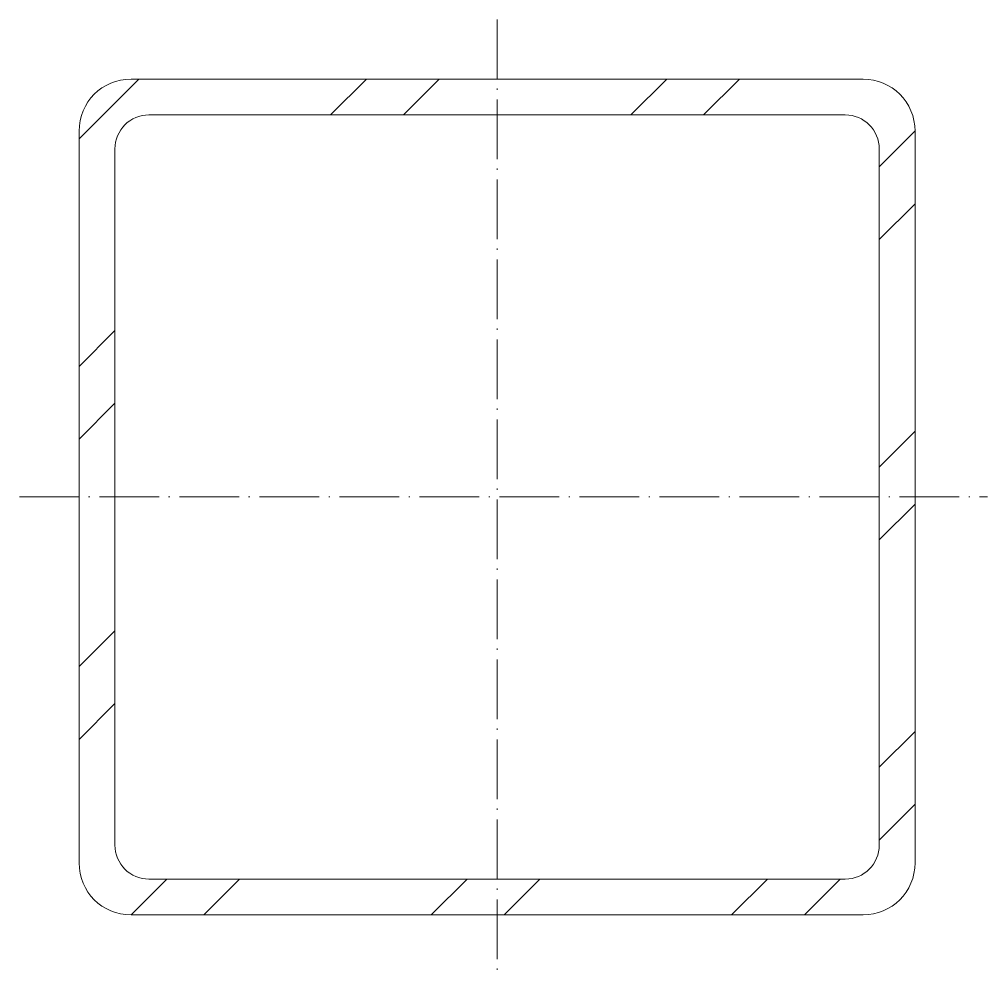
# Model space of a CAD drawing. Header units: metres. Extents: x -40 to 41.1, y -40 to 40.
import ezdxf

# ---------------------------------------------------------------- set-up
doc = ezdxf.new("R2010")
doc.units = ezdxf.units.M
doc.linetypes.add('MV_hartlijn_staal', pattern=[6.6, 5, -0.8, 0, -0.8])
doc.layers.add('A-DETL-GENF', color=92, linetype='Continuous', lineweight=18)

# ---------------------------------------------------------------- blocks, each defined once
blk = doc.blocks.new('28 Staalprofielen- koker SHS-2d - K70_3-3532382-00_0 Basismaterialen')
at = {"layer": 'A-DETL-GENF', "lineweight": 13}
h = blk.add_hatch(dxfattribs=at)
h.set_pattern_fill('FP_448', color=256, style=0, pattern_type=2)
h.set_pattern_definition([(45, (2975.222, 6566.568), (-12.57236, 12.57236), []), (45, (2975.222, 6585.618), (-12.57236, 12.57236), [])])
h.paths.add_polyline_path([(30.65, -35), (31.776, -34.852), (32.825, -34.417), (33.726, -33.726), (34.417, -32.825), (34.852, -31.776), (35, -30.65), (35, 30.65), (34.852, 31.776), (34.417, 32.825), (33.726, 33.726), (32.825, 34.417), (31.776, 34.852), (30.65, 35), (-30.65, 35), (-31.776, 34.852), (-32.825, 34.417), (-33.726, 33.726), (-34.417, 32.825), (-34.852, 31.776), (-35, 30.65), (-35, -30.65), (-34.852, -31.776), (-34.417, -32.825), (-33.726, -33.726), (-32.825, -34.417), (-31.776, -34.852), (-30.65, -35)])
h.paths.add_polyline_path([(29.15, -32), (-29.15, -32), (-29.888, -31.903), (-30.575, -31.618), (-31.165, -31.165), (-31.618, -30.575), (-31.903, -29.888), (-32, -29.15), (-32, 29.15), (-31.903, 29.888), (-31.618, 30.575), (-31.165, 31.165), (-30.575, 31.618), (-29.888, 31.903), (-29.15, 32), (29.15, 32), (29.888, 31.903), (30.575, 31.618), (31.165, 31.165), (31.618, 30.575), (31.903, 29.888), (32, 29.15), (32, -29.15), (31.903, -29.888), (31.618, -30.575), (31.165, -31.165), (30.575, -31.618), (29.888, -31.903)])
at = {"layer": 'A-DETL-GENF', "linetype": 'MV_hartlijn_staal', "lineweight": 13}
for p, q in [((0, 40), (0, -40)), ((-40, 0), (41.078, 0))]:
    blk.add_line(p, q, dxfattribs=at)
at = {"layer": 'A-DETL-GENF'}
for p, q in [((30.65, 35), (-30.65, 35)), ((-30.65, 35), (30.65, 35)), ((-29.15, 32), (29.15, 32)), ((-29.15, 32), (29.15, 32)), ((-35, 30.65), (-35, -30.65)), ((-35, -30.65), (-35, 30.65)), ((35, -30.65), (35, 30.65)), ((35, 30.65), (35, -30.65)), ((-32, -29.15), (-32, 29.15)), ((-32, -29.15), (-32, 29.15)), ((32, 29.15), (32, -29.15)), ((32, 29.15), (32, -29.15)), ((29.15, -32), (-29.15, -32)), ((29.15, -32), (-29.15, -32)), ((-30.65, -35), (30.65, -35)), ((30.65, -35), (-30.65, -35))]:
    blk.add_line(p, q, dxfattribs=at)
for centre, radius, start, end in [((-30.65, 30.65), 4.35, 90, 180), ((-30.65, 30.65), 4.35, 90, 180), ((30.65, 30.65), 4.35, 360, 90), ((30.65, 30.65), 4.35, 360, 90), ((-29.15, 29.15), 2.85, 90, 180), ((-29.15, 29.15), 2.85, 90, 180), ((29.15, 29.15), 2.85, 360, 90), ((29.15, 29.15), 2.85, 360, 90), ((-29.15, -29.15), 2.85, 180, 270), ((-29.15, -29.15), 2.85, 180, 270), ((29.15, -29.15), 2.85, 270, 0), ((29.15, -29.15), 2.85, 270, 360), ((-30.65, -30.65), 4.35, 180, 270), ((-30.65, -30.65), 4.35, 180, 270), ((30.65, -30.65), 4.35, 270, 0), ((30.65, -30.65), 4.35, 270, 0)]:
    blk.add_arc(centre, radius, start, end, dxfattribs=at)

msp = doc.modelspace()

# ---------------------------------------------------------------- block references
msp.add_blockref('28 Staalprofielen- koker SHS-2d - K70_3-3532382-00_0 Basismaterialen', (0, 0))

doc.saveas('drawing.dxf')
